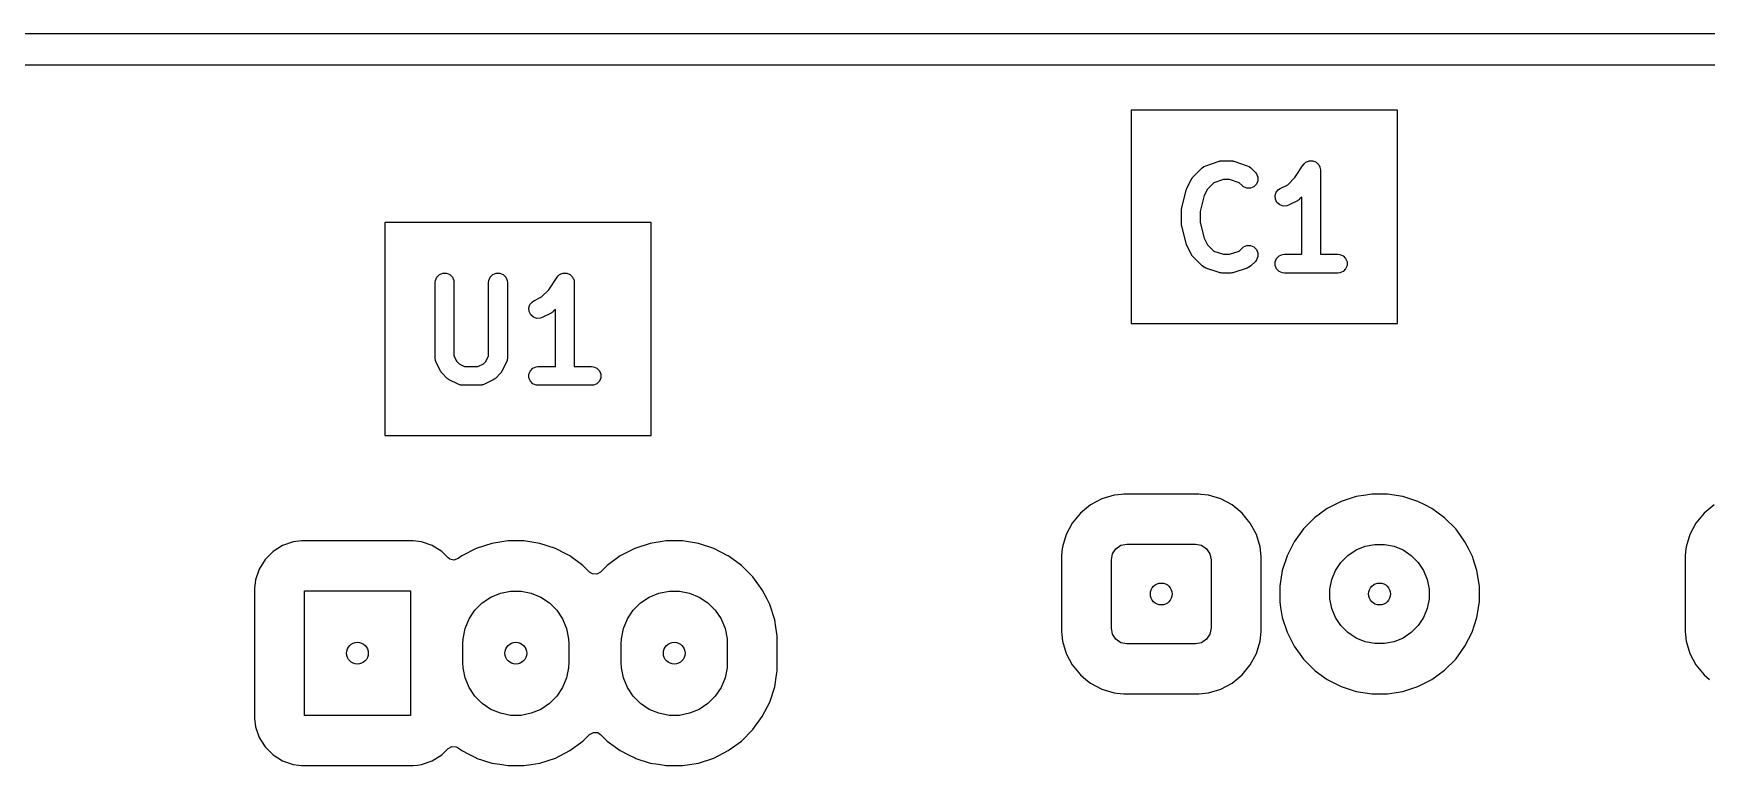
# Model space of a CAD drawing. Extents: x 20 to 124, y -124 to -20.
# Drawn here: x 37.77 to 64.59, y -31.74 to -20 of the extents above; entities that cross this region are included whole.
import ezdxf

# ---------------------------------------------------------------- set-up
doc = ezdxf.new("R2010")
doc.units = 0
doc.layers.add('BLACK', color=7, linetype='CONTINUOUS')
doc.layers.add('WHITE', color=7, linetype='CONTINUOUS')

msp = doc.modelspace()

# ---------------------------------------------------------------- linework, layer by layer
at = {"layer": 'BLACK', "linetype": 'CONTINUOUS'}
for p, q in [((20.6245, -20.5005), (123.3755, -20.5005)), ((59.634023, -21.232484), (55.363176, -21.232484)), ((55.363176, -21.232484), (55.363176, -24.648053)), ((59.634023, -24.648053), (59.634023, -21.232484)), ((56.358171, -22.299048), (56.501028, -22.156191)), ((56.501028, -22.156191), (56.523758, -22.137536)), ((56.523758, -22.137536), (56.528739, -22.135472)), ((56.528739, -22.135472), (56.532809, -22.131943)), ((56.532809, -22.131943), (56.55966, -22.119955)), ((56.55966, -22.119955), (56.773945, -22.048526)), ((56.773945, -22.048526), (56.788454, -22.045226)), ((56.788454, -22.045226), (56.792116, -22.04371)), ((56.792116, -22.04371), (56.797424, -22.043187)), ((56.797424, -22.043187), (56.802619, -22.042006)), ((56.802619, -22.042006), (56.806568, -22.042286)), ((56.806568, -22.042286), (56.82138, -22.040828)), ((56.82138, -22.040828), (56.964237, -22.040828)), ((56.964237, -22.040828), (56.979048, -22.042286)), ((56.979048, -22.042286), (56.982998, -22.042006)), ((56.982998, -22.042006), (56.988192, -22.043187)), ((56.988192, -22.043187), (56.993501, -22.04371)), ((56.993501, -22.04371), (56.997163, -22.045227)), ((56.997163, -22.045227), (57.011671, -22.048526)), ((57.011671, -22.048526), (57.225957, -22.119954)), ((57.225957, -22.119954), (57.252808, -22.131943)), ((57.252808, -22.131943), (57.256878, -22.135473)), ((57.256878, -22.135473), (57.261858, -22.137536)), ((57.261858, -22.137536), (57.284589, -22.156191)), ((57.284589, -22.156191), (57.356017, -22.227619)), ((57.356017, -22.227619), (57.374672, -22.250349)), ((57.374672, -22.250349), (57.397068, -22.304422)), ((57.990524, -22.309551), (58.125144, -22.107623)), ((58.125144, -22.107623), (58.12521, -22.107542)), ((58.12521, -22.107542), (58.125231, -22.107492)), ((58.125231, -22.107492), (58.125342, -22.10738)), ((58.125342, -22.10738), (58.143774, -22.084872)), ((58.143774, -22.084872), (58.156116, -22.076606)), ((58.156116, -22.076606), (58.166615, -22.066108)), ((58.166615, -22.066108), (58.180191, -22.060484)), ((58.180191, -22.060484), (58.192404, -22.052306)), ((58.192404, -22.052306), (58.206965, -22.049393)), ((58.206965, -22.049393), (58.220687, -22.04371)), ((58.220687, -22.04371), (58.235384, -22.04371)), ((58.235384, -22.04371), (58.249794, -22.040828)), ((58.249794, -22.040828), (58.264364, -22.04371)), ((58.264364, -22.04371), (58.279215, -22.04371)), ((58.279215, -22.04371), (58.292789, -22.049332)), ((58.292789, -22.049332), (58.307208, -22.052185)), ((58.307208, -22.052185), (58.319568, -22.060425)), ((58.319568, -22.060425), (58.333287, -22.066108)), ((58.333287, -22.066108), (58.343676, -22.076497)), ((58.343676, -22.076497), (58.355907, -22.084651)), ((58.355907, -22.084651), (58.364172, -22.096993)), ((58.364172, -22.096993), (58.374671, -22.107492)), ((58.374671, -22.107492), (58.380294, -22.121068)), ((58.380294, -22.121068), (58.388473, -22.133281)), ((58.388473, -22.133281), (58.391385, -22.147843)), ((58.391385, -22.147843), (58.397069, -22.161564)), ((58.397069, -22.161564), (58.39992, -22.190516)), ((58.39992, -22.190516), (58.399951, -22.19067)), ((58.399951, -22.19067), (58.39994, -22.190722)), ((58.39994, -22.190722), (58.399951, -22.190828)), ((58.399951, -22.190828), (58.399951, -23.540828)), ((56.175859, -22.797305), (56.247287, -22.511591)), ((56.247287, -22.511591), (56.248058, -22.509432)), ((56.248058, -22.509432), (56.248135, -22.508352)), ((56.248135, -22.508352), (56.252793, -22.496177)), ((56.252793, -22.496177), (56.25718, -22.4839)), ((56.25718, -22.4839), (56.257824, -22.483029)), ((56.257824, -22.483029), (56.258644, -22.480889)), ((56.258644, -22.480889), (56.330073, -22.338032)), ((56.330073, -22.338032), (56.338, -22.325438)), ((56.338, -22.325438), (56.339516, -22.321779)), ((56.339516, -22.321779), (56.342897, -22.317659)), ((56.342897, -22.317659), (56.345738, -22.313146)), ((56.345738, -22.313146), (56.348731, -22.310549)), ((56.348731, -22.310549), (56.358171, -22.299048)), ((56.587515, -22.493967), (56.534334, -22.600327)), ((56.688121, -22.393361), (56.587515, -22.493967)), ((56.845723, -22.340828), (56.688121, -22.393361)), ((56.939897, -22.340828), (56.845723, -22.340828)), ((57.097495, -22.393361), (56.939897, -22.340828)), ((57.143885, -22.439751), (57.097495, -22.393361)), ((57.166615, -22.458406), (57.143885, -22.439751)), ((57.220688, -22.480802), (57.166615, -22.458406)), ((57.279214, -22.480802), (57.220688, -22.480802)), ((57.333286, -22.458406), (57.279214, -22.480802)), ((57.374672, -22.41702), (57.333286, -22.458406)), ((57.397068, -22.362948), (57.374672, -22.41702)), ((57.397068, -22.304422), (57.397068, -22.362948)), ((57.691065, -22.545116), (57.729412, -22.500901)), ((57.729412, -22.500901), (57.754298, -22.485236)), ((57.754298, -22.485236), (57.875383, -22.424692)), ((57.875383, -22.424692), (57.990524, -22.309551)), ((56.175109, -22.802376), (56.175859, -22.797305)), ((56.534334, -22.600327), (56.47138, -22.852148)), ((57.672558, -22.600639), (57.691065, -22.545116)), ((57.676707, -22.659019), (57.672558, -22.600639)), ((57.702881, -22.711368), (57.676707, -22.659019)), ((57.747096, -22.749715), (57.702881, -22.711368)), ((57.802619, -22.768222), (57.747096, -22.749715)), ((57.860999, -22.764073), (57.802619, -22.768222)), ((57.888462, -22.753564), (57.860999, -22.764073)), ((58.031319, -22.682135), (57.888462, -22.753564)), ((58.043912, -22.674207), (58.031319, -22.682135)), ((58.047572, -22.672692), (58.043912, -22.674207)), ((58.051691, -22.66931), (58.047572, -22.672692)), ((58.056205, -22.66647), (58.051691, -22.66931)), ((58.058801, -22.663476), (58.056205, -22.66647)), ((58.070303, -22.654037), (58.058801, -22.663476)), ((58.099951, -22.624389), (58.070303, -22.654037)), ((58.099951, -23.540828), (58.099951, -22.624389)), ((47.669786, -23.032484), (43.399917, -23.032484)), ((43.399917, -23.032484), (43.399917, -26.448053)), ((47.669786, -24.648053), (47.669786, -23.032484)), ((56.17138, -22.833685), (56.171882, -22.828581)), ((56.17138, -23.047971), (56.17138, -22.833685)), ((56.171882, -23.053074), (56.17138, -23.047971)), ((56.171557, -22.826394), (56.173176, -22.815443)), ((56.171882, -22.828581), (56.171557, -22.826394)), ((56.171557, -23.055262), (56.171882, -23.053074)), ((56.173176, -23.066212), (56.171557, -23.055262)), ((56.173176, -22.815443), (56.174262, -22.804421)), ((56.174262, -23.077235), (56.173176, -23.066212)), ((56.174262, -22.804421), (56.175109, -22.802376)), ((56.47138, -22.852148), (56.47138, -23.029507)), ((56.47138, -23.029507), (56.534334, -23.281328)), ((56.175109, -23.079279), (56.174262, -23.077235)), ((56.175859, -23.084351), (56.175109, -23.079279)), ((56.247287, -23.370065), (56.175859, -23.084351)), ((56.534334, -23.281328), (56.587515, -23.387688)), ((56.248058, -23.372223), (56.247287, -23.370065)), ((56.248135, -23.373304), (56.248058, -23.372223)), ((56.252793, -23.385478), (56.248135, -23.373304)), ((56.25718, -23.397756), (56.252793, -23.385478)), ((56.257824, -23.398626), (56.25718, -23.397756)), ((56.258644, -23.400767), (56.257824, -23.398626)), ((56.330073, -23.543624), (56.258644, -23.400767)), ((56.338, -23.556217), (56.330073, -23.543624)), ((56.339516, -23.559877), (56.338, -23.556217)), ((56.342897, -23.563996), (56.339516, -23.559877)), ((56.345738, -23.56851), (56.342897, -23.563996)), ((56.348731, -23.571106), (56.345738, -23.56851)), ((56.358171, -23.582608), (56.348731, -23.571106)), ((56.501028, -23.725466), (56.358171, -23.582608)), ((56.587515, -23.387688), (56.68812, -23.488294)), ((56.68812, -23.488294), (56.845723, -23.540828)), ((56.845723, -23.540828), (56.939894, -23.540828)), ((56.939894, -23.540828), (57.097496, -23.488294)), ((57.097496, -23.488294), (57.143884, -23.441906)), ((57.143884, -23.441906), (57.166615, -23.423251)), ((57.166615, -23.423251), (57.220687, -23.400854)), ((57.220687, -23.400854), (57.279213, -23.400853)), ((57.279213, -23.400853), (57.333285, -23.42325)), ((57.333285, -23.42325), (57.374671, -23.464635)), ((57.374671, -23.464635), (57.397068, -23.518707)), ((57.397069, -23.577233), (57.374672, -23.631306)), ((57.397068, -23.518707), (57.397069, -23.577233)), ((57.69666, -23.607492), (57.738044, -23.566108)), ((57.738044, -23.566108), (57.792116, -23.54371)), ((57.792116, -23.54371), (57.82138, -23.540828)), ((57.82138, -23.540828), (58.099951, -23.540828)), ((58.399951, -23.540828), (58.678523, -23.540828)), ((58.678523, -23.540828), (58.707787, -23.54371)), ((58.707787, -23.54371), (58.761859, -23.566108)), ((58.761859, -23.566108), (58.803243, -23.607492)), ((44.232422, -23.907492), (44.273806, -23.866108)), ((44.273806, -23.866108), (44.327878, -23.84371)), ((44.327878, -23.84371), (44.386406, -23.84371)), ((44.386406, -23.84371), (44.440478, -23.866108)), ((44.440478, -23.866108), (44.481862, -23.907492)), ((45.089565, -23.907492), (45.130949, -23.866108)), ((45.130949, -23.866108), (45.185021, -23.84371)), ((45.185021, -23.84371), (45.243549, -23.84371)), ((45.243549, -23.84371), (45.297621, -23.866108)), ((45.297621, -23.866108), (45.339005, -23.907492)), ((46.191879, -23.876606), (46.202378, -23.866108)), ((46.202378, -23.866108), (46.215954, -23.860484)), ((46.215954, -23.860484), (46.228167, -23.852306)), ((46.228167, -23.852306), (46.242728, -23.849393)), ((46.242728, -23.849393), (46.25645, -23.84371)), ((46.25645, -23.84371), (46.271147, -23.84371)), ((46.271147, -23.84371), (46.285557, -23.840828)), ((46.285557, -23.840828), (46.300127, -23.84371)), ((46.300127, -23.84371), (46.314978, -23.84371)), ((46.314978, -23.84371), (46.328552, -23.849332)), ((46.328552, -23.849332), (46.342971, -23.852185)), ((46.342971, -23.852185), (46.355331, -23.860425)), ((46.355331, -23.860425), (46.36905, -23.866108)), ((46.36905, -23.866108), (46.379439, -23.876497)), ((56.523758, -23.744121), (56.501028, -23.725466)), ((56.528737, -23.746183), (56.523758, -23.744121)), ((56.532809, -23.749715), (56.528737, -23.746183)), ((56.55966, -23.761703), (56.532809, -23.749715)), ((56.773946, -23.833131), (56.55966, -23.761703)), ((56.788458, -23.83643), (56.773946, -23.833131)), ((56.792116, -23.837946), (56.788458, -23.83643)), ((56.797418, -23.838468), (56.792116, -23.837946)), ((56.80262, -23.839651), (56.797418, -23.838468)), ((56.806574, -23.839369), (56.80262, -23.839651)), ((56.82138, -23.840828), (56.806574, -23.839369)), ((56.964237, -23.840828), (56.82138, -23.840828)), ((56.979042, -23.839369), (56.964237, -23.840828)), ((56.982997, -23.839651), (56.979042, -23.839369)), ((56.988198, -23.838468), (56.982997, -23.839651)), ((56.993501, -23.837946), (56.988198, -23.838468)), ((56.997158, -23.83643), (56.993501, -23.837946)), ((57.011671, -23.833131), (56.997158, -23.83643)), ((57.225957, -23.761703), (57.011671, -23.833131)), ((57.252808, -23.749715), (57.225957, -23.761703)), ((57.256881, -23.746181), (57.252808, -23.749715)), ((57.261859, -23.74412), (57.256881, -23.746181)), ((57.28459, -23.725465), (57.261859, -23.74412)), ((57.356018, -23.654036), (57.28459, -23.725465)), ((57.374672, -23.631306), (57.356018, -23.654036)), ((57.674262, -23.661564), (57.69666, -23.607492)), ((57.674262, -23.720092), (57.674262, -23.661564)), ((57.69666, -23.774164), (57.674262, -23.720092)), ((57.738044, -23.815548), (57.69666, -23.774164)), ((57.792116, -23.837946), (57.738044, -23.815548)), ((57.82138, -23.840828), (57.792116, -23.837946)), ((58.678523, -23.840828), (57.82138, -23.840828)), ((58.707787, -23.837946), (58.678523, -23.840828)), ((58.761859, -23.815548), (58.707787, -23.837946)), ((58.803243, -23.774164), (58.761859, -23.815548)), ((58.803243, -23.607492), (58.825641, -23.661564)), ((58.825641, -23.720092), (58.803243, -23.774164)), ((58.825641, -23.661564), (58.825641, -23.720092)), ((44.207142, -23.990828), (44.210024, -23.961564)), ((44.207142, -25.205114), (44.207142, -23.990828)), ((44.210024, -23.961564), (44.232422, -23.907492)), ((44.481862, -23.907492), (44.50426, -23.961564)), ((44.50426, -23.961564), (44.507142, -23.990828)), ((44.507142, -23.990828), (44.507142, -25.169703)), ((45.064285, -23.990828), (45.067167, -23.961564)), ((45.064285, -25.169704), (45.064285, -23.990828)), ((45.067167, -23.961564), (45.089565, -23.907492)), ((45.339005, -23.907492), (45.361403, -23.961564)), ((45.361403, -23.961564), (45.364285, -23.990828)), ((45.364285, -23.990828), (45.364285, -25.205114)), ((45.911146, -24.224692), (46.026287, -24.109551)), ((46.026287, -24.109551), (46.160907, -23.907623)), ((46.160907, -23.907623), (46.160973, -23.907542)), ((46.160973, -23.907542), (46.160994, -23.907492)), ((46.160994, -23.907492), (46.161105, -23.90738)), ((46.161105, -23.90738), (46.179537, -23.884872)), ((46.179537, -23.884872), (46.191879, -23.876606)), ((46.379439, -23.876497), (46.39167, -23.884651)), ((46.39167, -23.884651), (46.399935, -23.896993)), ((46.399935, -23.896993), (46.410434, -23.907492)), ((46.410434, -23.907492), (46.416057, -23.921068)), ((46.416057, -23.921068), (46.424236, -23.933281)), ((46.424236, -23.933281), (46.427148, -23.947843)), ((46.427148, -23.947843), (46.432832, -23.961564)), ((46.432832, -23.961564), (46.435683, -23.990516)), ((46.435683, -23.990516), (46.435714, -23.99067)), ((46.435714, -23.99067), (46.435703, -23.990722)), ((46.435703, -23.990722), (46.435714, -23.990828)), ((46.435714, -23.990828), (46.435714, -25.340828)), ((45.708321, -24.400639), (45.726828, -24.345116)), ((45.71247, -24.459019), (45.708321, -24.400639)), ((45.726828, -24.345116), (45.765175, -24.300901)), ((45.765175, -24.300901), (45.790061, -24.285236)), ((45.790061, -24.285236), (45.911146, -24.224692)), ((45.738644, -24.511368), (45.71247, -24.459019)), ((45.782859, -24.549715), (45.738644, -24.511368)), ((45.838382, -24.568222), (45.782859, -24.549715)), ((45.896762, -24.564073), (45.838382, -24.568222)), ((45.924225, -24.553564), (45.896762, -24.564073)), ((46.067082, -24.482135), (45.924225, -24.553564)), ((46.079675, -24.474207), (46.067082, -24.482135)), ((46.083335, -24.472692), (46.079675, -24.474207)), ((46.087454, -24.46931), (46.083335, -24.472692)), ((46.091968, -24.46647), (46.087454, -24.46931)), ((46.094564, -24.463476), (46.091968, -24.46647)), ((46.106066, -24.454037), (46.094564, -24.463476)), ((46.135714, -24.424389), (46.106066, -24.454037)), ((46.135714, -25.340828), (46.135714, -24.424389)), ((47.669786, -26.448053), (47.669786, -24.648053)), ((55.363176, -24.648053), (59.634023, -24.648053)), ((44.210024, -25.234378), (44.207142, -25.205114)), ((44.507142, -25.169703), (44.551849, -25.259117)), ((45.019578, -25.259117), (45.064285, -25.169704)), ((45.364285, -25.205114), (45.361403, -25.234378)), ((44.212087, -25.239358), (44.210024, -25.234378)), ((44.212469, -25.244733), (44.212087, -25.239358)), ((44.222978, -25.272196), (44.212469, -25.244733)), ((44.294407, -25.415053), (44.222978, -25.272196)), ((44.302334, -25.427646), (44.294407, -25.415053)), ((44.30385, -25.431306), (44.302334, -25.427646)), ((44.307231, -25.435425), (44.30385, -25.431306)), ((44.310072, -25.439939), (44.307231, -25.435425)), ((44.313065, -25.442535), (44.310072, -25.439939)), ((44.322505, -25.454037), (44.313065, -25.442535)), ((44.393934, -25.525466), (44.322505, -25.454037)), ((44.551849, -25.259117), (44.588853, -25.296121)), ((44.588853, -25.296121), (44.678267, -25.340828)), ((44.678267, -25.340828), (44.893161, -25.340828)), ((44.893161, -25.340828), (44.982573, -25.296122)), ((44.982573, -25.296122), (45.019578, -25.259117)), ((45.248923, -25.454037), (45.177494, -25.525466)), ((45.258364, -25.442532), (45.248923, -25.454037)), ((45.261356, -25.439938), (45.258364, -25.442532)), ((45.264194, -25.435428), (45.261356, -25.439938)), ((45.267578, -25.431306), (45.264194, -25.435428)), ((45.269094, -25.427644), (45.267578, -25.431306)), ((45.277021, -25.415053), (45.269094, -25.427644)), ((45.348449, -25.272195), (45.277021, -25.415053)), ((45.358959, -25.244732), (45.348449, -25.272195)), ((45.35934, -25.239356), (45.358959, -25.244732)), ((45.361403, -25.234378), (45.35934, -25.239356)), ((45.710025, -25.461564), (45.732423, -25.407492)), ((45.710025, -25.520092), (45.710025, -25.461564)), ((45.732423, -25.407492), (45.773807, -25.366108)), ((45.773807, -25.366108), (45.827879, -25.34371)), ((45.827879, -25.34371), (45.857143, -25.340828)), ((45.857143, -25.340828), (46.135714, -25.340828)), ((46.435714, -25.340828), (46.714286, -25.340828)), ((46.714286, -25.340828), (46.74355, -25.34371)), ((46.74355, -25.34371), (46.797622, -25.366108)), ((46.797622, -25.366108), (46.839006, -25.407492)), ((46.839006, -25.407492), (46.861404, -25.461564)), ((46.861404, -25.461564), (46.861404, -25.520092)), ((44.405438, -25.534907), (44.393934, -25.525466)), ((44.408033, -25.537899), (44.405438, -25.534907)), ((44.412542, -25.540737), (44.408033, -25.537899)), ((44.416665, -25.544121), (44.412542, -25.540737)), ((44.420326, -25.545637), (44.416665, -25.544121)), ((44.432918, -25.553564), (44.420326, -25.545637)), ((44.575776, -25.624992), (44.432918, -25.553564)), ((44.603239, -25.635502), (44.575776, -25.624992)), ((44.608614, -25.635883), (44.603239, -25.635502)), ((44.613593, -25.637946), (44.608614, -25.635883)), ((44.642857, -25.640828), (44.613593, -25.637946)), ((44.928571, -25.640828), (44.642857, -25.640828)), ((44.957835, -25.637946), (44.928571, -25.640828)), ((44.962813, -25.635883), (44.957835, -25.637946)), ((44.968189, -25.635502), (44.962813, -25.635883)), ((44.995653, -25.624992), (44.968189, -25.635502)), ((45.13851, -25.553564), (44.995653, -25.624992)), ((45.151103, -25.545636), (45.13851, -25.553564)), ((45.154763, -25.544121), (45.151103, -25.545636)), ((45.158882, -25.540739), (45.154763, -25.544121)), ((45.163396, -25.537899), (45.158882, -25.540739)), ((45.165992, -25.534905), (45.163396, -25.537899)), ((45.177494, -25.525466), (45.165992, -25.534905)), ((45.732423, -25.574164), (45.710025, -25.520092)), ((45.773807, -25.615548), (45.732423, -25.574164)), ((45.827879, -25.637946), (45.773807, -25.615548)), ((45.857143, -25.640828), (45.827879, -25.637946)), ((46.714286, -25.640828), (45.857143, -25.640828)), ((46.74355, -25.637946), (46.714286, -25.640828)), ((46.797622, -25.615548), (46.74355, -25.637946)), ((46.839006, -25.574164), (46.797622, -25.615548)), ((46.861404, -25.520092), (46.839006, -25.574164)), ((43.399917, -26.448053), (47.669786, -26.448053)), ((54.710847, -27.559817), (54.550889, -27.691089)), ((54.710848, -27.559816), (54.710847, -27.559817)), ((54.71085, -27.559815), (54.710848, -27.559816)), ((54.814787, -27.504259), (54.71085, -27.559815)), ((54.893343, -27.462269), (54.814787, -27.504259)), ((55.091367, -27.402199), (54.893343, -27.462269)), ((55.207598, -27.390751), (55.091367, -27.402199)), ((55.245692, -27.387), (55.207598, -27.390751)), ((56.448908, -27.387), (55.245692, -27.387)), ((56.484105, -27.390466), (56.448908, -27.387)), ((56.603234, -27.402199), (56.484105, -27.390466)), ((56.603234, -27.4022), (56.603232, -27.402199)), ((56.603232, -27.402199), (56.603234, -27.402199)), ((56.801254, -27.462268), (56.603234, -27.4022)), ((56.98375, -27.559815), (56.801254, -27.462268)), ((56.983753, -27.559817), (56.98375, -27.559815)), ((57.14371, -27.691089), (56.983752, -27.559817)), ((56.983752, -27.559817), (56.983753, -27.559817)), ((58.508451, -27.618632), (58.30465, -27.766701)), ((58.732916, -27.50426), (58.508451, -27.618632)), ((58.972514, -27.42641), (58.732916, -27.50426)), ((59.125376, -27.402199), (58.972514, -27.42641)), ((59.221338, -27.387), (59.125376, -27.402199)), ((59.473262, -27.387), (59.221338, -27.387)), ((59.722079, -27.426409), (59.473262, -27.387)), ((59.722085, -27.42641), (59.722079, -27.426409)), ((59.961683, -27.50426), (59.722085, -27.42641)), ((60.070718, -27.559817), (59.961683, -27.50426)), ((60.186145, -27.61863), (60.070718, -27.559817)), ((60.186147, -27.618631), (60.186145, -27.61863)), ((60.186148, -27.618632), (60.186147, -27.618631)), ((60.389949, -27.766701), (60.186148, -27.618632)), ((64.710847, -27.559817), (64.550889, -27.691089)), ((54.419617, -27.851047), (54.322069, -28.033543)), ((54.550889, -27.691089), (54.419617, -27.851047)), ((57.205762, -27.766701), (57.14371, -27.691089)), ((57.274985, -27.85105), (57.205762, -27.766701)), ((57.372532, -28.033546), (57.274985, -27.85105)), ((58.304645, -27.766705), (58.126505, -27.944845)), ((58.30465, -27.766701), (58.304645, -27.766705)), ((60.389954, -27.766705), (60.389949, -27.766701)), ((60.568094, -27.944845), (60.389954, -27.766705)), ((64.419617, -27.851047), (64.322069, -28.033543)), ((64.550889, -27.691089), (64.419617, -27.851047)), ((41.930745, -28.152131), (41.760476, -28.211711)), ((41.93075, -28.15213), (41.930745, -28.152131)), ((42.065039, -28.137), (41.93075, -28.15213)), ((42.065046, -28.137), (42.065039, -28.137)), ((43.854954, -28.137), (42.065046, -28.137)), ((43.85496, -28.137), (43.854954, -28.137)), ((43.989249, -28.15213), (43.85496, -28.137)), ((43.989254, -28.152131), (43.989249, -28.15213)), ((44.159523, -28.211711), (43.989254, -28.152131)), ((45.370098, -28.137), (45.113506, -28.17764)), ((45.370103, -28.137), (45.370098, -28.137)), ((45.629897, -28.137), (45.370103, -28.137)), ((45.629902, -28.137), (45.629897, -28.137)), ((45.886493, -28.17764), (45.629902, -28.137)), ((47.910098, -28.137), (47.653506, -28.17764)), ((47.910103, -28.137), (47.910098, -28.137)), ((48.169897, -28.137), (47.910103, -28.137)), ((48.169902, -28.137), (48.169897, -28.137)), ((48.426493, -28.17764), (48.169902, -28.137)), ((54.322069, -28.033543), (54.261999, -28.231567)), ((57.4326, -28.231566), (57.372532, -28.033546)), ((57.978432, -28.148651), (57.86406, -28.373116)), ((58.126501, -27.94485), (57.978432, -28.148651)), ((58.126505, -27.944845), (58.126501, -27.94485)), ((60.568098, -27.94485), (60.568094, -27.944845)), ((60.632539, -28.033546), (60.568098, -27.94485)), ((60.71617, -28.148655), (60.632539, -28.033546)), ((60.771844, -28.257921), (60.71617, -28.148655)), ((64.322069, -28.033543), (64.261999, -28.231567)), ((41.607737, -28.307684), (41.480184, -28.435237)), ((41.760476, -28.211711), (41.607737, -28.307684)), ((44.312262, -28.307684), (44.159523, -28.211711)), ((44.412654, -28.408076), (44.312262, -28.307684)), ((44.439359, -28.428367), (44.412654, -28.408076)), ((44.507413, -28.444193), (44.439359, -28.428367)), ((44.573219, -28.420714), (44.507413, -28.444193)), ((44.634946, -28.375867), (44.573219, -28.420714)), ((44.866423, -28.257922), (44.634946, -28.375867)), ((45.113506, -28.17764), (44.866423, -28.257922)), ((46.133576, -28.257922), (45.886493, -28.17764)), ((46.292764, -28.339034), (46.133576, -28.257922)), ((46.365051, -28.375866), (46.292764, -28.339034)), ((46.365053, -28.375867), (46.365051, -28.375866)), ((46.365054, -28.375868), (46.365053, -28.375867)), ((46.575225, -28.528566), (46.365054, -28.375868)), ((47.174945, -28.375868), (46.964774, -28.528566)), ((47.406423, -28.257922), (47.174945, -28.375868)), ((47.653506, -28.17764), (47.406423, -28.257922)), ((48.673576, -28.257922), (48.426493, -28.17764)), ((48.899654, -28.373116), (48.673576, -28.257922)), ((48.905051, -28.375866), (48.899654, -28.373116)), ((48.918851, -28.385892), (48.905051, -28.375866)), ((49.115229, -28.528569), (48.918851, -28.385892)), ((54.254503, -28.307684), (54.2468, -28.385892)), ((54.2468, -28.385892), (54.2468, -29.589108)), ((54.261999, -28.231567), (54.254503, -28.307684)), ((55.0473, -28.4375), (55.06633, -28.341829)), ((55.06633, -28.341829), (55.120523, -28.260723)), ((55.120523, -28.260723), (55.201629, -28.20653)), ((55.201629, -28.20653), (55.2973, -28.1875)), ((55.2973, -28.1875), (56.3973, -28.1875)), ((56.3973, -28.1875), (56.492971, -28.20653)), ((56.492971, -28.20653), (56.574077, -28.260723)), ((56.574077, -28.260723), (56.62827, -28.341829)), ((56.62827, -28.341829), (56.6473, -28.4375)), ((57.4478, -28.385892), (57.4326, -28.231566)), ((57.4478, -28.861538), (57.4478, -28.385892)), ((57.86406, -28.373116), (57.78621, -28.612714)), ((58.728892, -28.479985), (58.839785, -28.369092)), ((58.839785, -28.369092), (58.970183, -28.281963)), ((58.970183, -28.281963), (59.115072, -28.221948)), ((59.115072, -28.221948), (59.268886, -28.191352)), ((59.268886, -28.191352), (59.425714, -28.191352)), ((59.425714, -28.191352), (59.579528, -28.221948)), ((59.579528, -28.221948), (59.724417, -28.281963)), ((59.724417, -28.281963), (59.854815, -28.369092)), ((59.854815, -28.369092), (59.965708, -28.479985)), ((60.830539, -28.373116), (60.771844, -28.257921)), ((60.830539, -28.373118), (60.830539, -28.373116)), ((60.830541, -28.373121), (60.830539, -28.373118)), ((60.83469, -28.385892), (60.830541, -28.373121)), ((60.840813, -28.404737), (60.83469, -28.385892)), ((60.846152, -28.421166), (60.840813, -28.404737)), ((60.908389, -28.61271), (60.846152, -28.421166)), ((64.254503, -28.307684), (64.2468, -28.385892)), ((64.2468, -28.385892), (64.2468, -29.589108)), ((64.261999, -28.231567), (64.254503, -28.307684)), ((41.384211, -28.587976), (41.324631, -28.758245)), ((41.480184, -28.435237), (41.384211, -28.587976)), ((46.575231, -28.528571), (46.575225, -28.528566)), ((46.682319, -28.635659), (46.575231, -28.528571)), ((46.726666, -28.66416), (46.682319, -28.635659)), ((46.796358, -28.669144), (46.726666, -28.66416)), ((46.857681, -28.635659), (46.796358, -28.669144)), ((46.964768, -28.528571), (46.857681, -28.635659)), ((46.964774, -28.528566), (46.964768, -28.528571)), ((49.298931, -28.712271), (49.115229, -28.528569)), ((55.0473, -29.5375), (55.0473, -28.4375)), ((56.6473, -28.4375), (56.6473, -29.5375)), ((57.78621, -28.612715), (57.7468, -28.861538)), ((57.78621, -28.612714), (57.78621, -28.612715)), ((58.581748, -28.755272), (58.641763, -28.610383)), ((58.641763, -28.610383), (58.728892, -28.479985)), ((59.965708, -28.479985), (60.052837, -28.610383)), ((60.052837, -28.610383), (60.112852, -28.755272)), ((60.908389, -28.612711), (60.908389, -28.61271)), ((60.90839, -28.612715), (60.908389, -28.612711)), ((60.9478, -28.861538), (60.90839, -28.612715)), ((41.32463, -28.75825), (41.3095, -28.892539)), ((41.3095, -28.892539), (41.3095, -30.98246)), ((41.324631, -28.758245), (41.32463, -28.75825)), ((42.11, -30.9375), (42.11, -28.9375)), ((42.11, -28.9375), (43.81, -28.9375)), ((43.81, -28.9375), (43.81, -30.9375)), ((45.253258, -28.974101), (45.416685, -28.941593)), ((45.416685, -28.941593), (45.583315, -28.941593)), ((45.583315, -28.941593), (45.746742, -28.974101)), ((47.793258, -28.974101), (47.956685, -28.941593)), ((47.956685, -28.941593), (48.123315, -28.941593)), ((48.123315, -28.941593), (48.286742, -28.974101)), ((49.451634, -28.922449), (49.298931, -28.712271)), ((49.526787, -29.069945), (49.451634, -28.922449)), ((57.4478, -29.589108), (57.4478, -28.861538)), ((57.7468, -28.861538), (57.7468, -29.113462)), ((58.551152, -28.909086), (58.581748, -28.755272)), ((58.551152, -29.065914), (58.551152, -28.909086)), ((60.112852, -28.755272), (60.143448, -28.909086)), ((60.143448, -28.909086), (60.143448, -29.065914)), ((60.9478, -29.113462), (60.9478, -28.861538)), ((44.842941, -29.248266), (44.960766, -29.130441)), ((44.960766, -29.130441), (45.099313, -29.037867)), ((45.099313, -29.037867), (45.253258, -28.974101)), ((45.746742, -28.974101), (45.900687, -29.037867)), ((45.900687, -29.037867), (46.039234, -29.130441)), ((46.039234, -29.130441), (46.157059, -29.248266)), ((47.382941, -29.248266), (47.500766, -29.130441)), ((47.500766, -29.130441), (47.639313, -29.037867)), ((47.639313, -29.037867), (47.793258, -28.974101)), ((48.286742, -28.974101), (48.440687, -29.037867)), ((48.440687, -29.037867), (48.579234, -29.130441)), ((48.579234, -29.130441), (48.697059, -29.248266)), ((49.569577, -29.153923), (49.526787, -29.069945)), ((49.569577, -29.153925), (49.569577, -29.153923)), ((49.569579, -29.153928), (49.569577, -29.153925)), ((49.64986, -29.401007), (49.569579, -29.153928)), ((57.7468, -29.113462), (57.761346, -29.2053)), ((57.761346, -29.2053), (57.78621, -29.362285)), ((58.581748, -29.219728), (58.551152, -29.065914)), ((58.641763, -29.364617), (58.581748, -29.219728)), ((60.112852, -29.219728), (60.052837, -29.364617)), ((60.143448, -29.065914), (60.112852, -29.219728)), ((60.90839, -29.362285), (60.9478, -29.113462)), ((44.686601, -29.540758), (44.750367, -29.386813)), ((44.750367, -29.386813), (44.842941, -29.248266)), ((46.157059, -29.248266), (46.249633, -29.386813)), ((46.249633, -29.386813), (46.313399, -29.540758)), ((47.226601, -29.540758), (47.290367, -29.386813)), ((47.290367, -29.386813), (47.382941, -29.248266)), ((48.697059, -29.248266), (48.789633, -29.386813)), ((48.789633, -29.386813), (48.853399, -29.540758)), ((49.668947, -29.521521), (49.64986, -29.401007)), ((57.78621, -29.362285), (57.86406, -29.601883)), ((58.728892, -29.495015), (58.641763, -29.364617)), ((58.839785, -29.605908), (58.728892, -29.495015)), ((59.965708, -29.495015), (59.854815, -29.605908)), ((60.052837, -29.364617), (59.965708, -29.495015)), ((60.830541, -29.601879), (60.90839, -29.362285)), ((44.65, -29.7875), (44.654093, -29.704185)), ((44.654093, -29.704185), (44.686601, -29.540758)), ((46.313399, -29.540758), (46.345907, -29.704185)), ((46.345907, -29.704185), (46.35, -29.7875)), ((47.19, -29.7875), (47.194093, -29.704185)), ((47.194093, -29.704185), (47.226601, -29.540758)), ((48.853399, -29.540758), (48.885907, -29.704185)), ((48.885907, -29.704185), (48.89, -29.7875)), ((49.6905, -29.657597), (49.668947, -29.521521)), ((49.6905, -30.217402), (49.6905, -29.657597)), ((54.2468, -29.589108), (54.251802, -29.639898)), ((54.251802, -29.639898), (54.261999, -29.743432)), ((54.261999, -29.743432), (54.262, -29.743434)), ((54.262, -29.743434), (54.322068, -29.941454)), ((55.06633, -29.633171), (55.0473, -29.5375)), ((55.120523, -29.714277), (55.06633, -29.633171)), ((55.201629, -29.76847), (55.120523, -29.714277)), ((55.2973, -29.7875), (55.201629, -29.76847)), ((56.492971, -29.76847), (56.3973, -29.7875)), ((56.574077, -29.714277), (56.492971, -29.76847)), ((56.62827, -29.633171), (56.574077, -29.714277)), ((56.6473, -29.5375), (56.62827, -29.633171)), ((57.372532, -29.941454), (57.4326, -29.743434)), ((57.4326, -29.743434), (57.4478, -29.589108)), ((57.86406, -29.601883), (57.978432, -29.826348)), ((58.970183, -29.693037), (58.839785, -29.605908)), ((59.115072, -29.753052), (58.970183, -29.693037)), ((59.268886, -29.783648), (59.115072, -29.753052)), ((59.579528, -29.753052), (59.425714, -29.783648)), ((59.724417, -29.693037), (59.579528, -29.753052)), ((59.854815, -29.605908), (59.724417, -29.693037)), ((60.71617, -29.826345), (60.830541, -29.601879)), ((64.2468, -29.589108), (64.251802, -29.639898)), ((64.251802, -29.639898), (64.261999, -29.743432)), ((64.261999, -29.743432), (64.262, -29.743434)), ((64.262, -29.743434), (64.322068, -29.941454)), ((44.65, -30.0875), (44.65, -29.7875)), ((46.35, -29.7875), (46.35, -30.0875)), ((47.19, -30.0875), (47.19, -29.7875)), ((48.89, -29.7875), (48.89, -30.0875)), ((54.322068, -29.941454), (54.419615, -30.12395)), ((56.3973, -29.7875), (55.2973, -29.7875)), ((57.274985, -30.12395), (57.372532, -29.941454)), ((57.978432, -29.826348), (58.126501, -30.030149)), ((58.126501, -30.030149), (58.126505, -30.030154)), ((58.126505, -30.030154), (58.304645, -30.208294)), ((59.425714, -29.783648), (59.268886, -29.783648)), ((60.389956, -30.208293), (60.568093, -30.030156)), ((60.568093, -30.030156), (60.71617, -29.826345)), ((64.322068, -29.941454), (64.419615, -30.12395)), ((44.654093, -30.170815), (44.65, -30.0875)), ((44.686601, -30.334242), (44.654093, -30.170815)), ((46.345907, -30.170815), (46.313399, -30.334242)), ((46.35, -30.0875), (46.345907, -30.170815)), ((47.194093, -30.170815), (47.19, -30.0875)), ((47.226601, -30.334242), (47.194093, -30.170815)), ((48.885907, -30.170815), (48.853399, -30.334242)), ((48.89, -30.0875), (48.885907, -30.170815)), ((49.64986, -30.473993), (49.679966, -30.28391)), ((49.679966, -30.28391), (49.6905, -30.217402)), ((54.419615, -30.12395), (54.419617, -30.123952)), ((54.419617, -30.123952), (54.550889, -30.28391)), ((54.550889, -30.28391), (54.63918, -30.356367)), ((56.98375, -30.415185), (57.14371, -30.28391)), ((57.14371, -30.28391), (57.274985, -30.12395)), ((58.304645, -30.208294), (58.30465, -30.208298)), ((58.30465, -30.208298), (58.317181, -30.217402)), ((58.317181, -30.217402), (58.508455, -30.35637)), ((60.186145, -30.35637), (60.389956, -30.208293)), ((64.419615, -30.12395), (64.419617, -30.123952)), ((64.419617, -30.123952), (64.550889, -30.28391)), ((64.550889, -30.28391), (64.63918, -30.356367)), ((44.750367, -30.488187), (44.686601, -30.334242)), ((44.842941, -30.626734), (44.750367, -30.488187)), ((46.249633, -30.488187), (46.157059, -30.626734)), ((46.313399, -30.334242), (46.249633, -30.488187)), ((47.290367, -30.488187), (47.226601, -30.334242)), ((47.382941, -30.626734), (47.290367, -30.488187)), ((48.789633, -30.488187), (48.697059, -30.626734)), ((48.853399, -30.334242), (48.789633, -30.488187)), ((49.569579, -30.721072), (49.64986, -30.473993)), ((54.63918, -30.356367), (54.71085, -30.415185)), ((54.71085, -30.415185), (54.893346, -30.512732)), ((54.893346, -30.512732), (55.091366, -30.5728)), ((55.091366, -30.5728), (55.091365, -30.5728)), ((55.091365, -30.5728), (55.129947, -30.5766)), ((55.129947, -30.5766), (55.245692, -30.588)), ((56.448908, -30.588), (56.603234, -30.5728)), ((56.603234, -30.5728), (56.801254, -30.512732)), ((56.801254, -30.512732), (56.98375, -30.415185)), ((58.508455, -30.35637), (58.623886, -30.415185)), ((58.623886, -30.415185), (58.732916, -30.470739)), ((58.732916, -30.470739), (58.732918, -30.470739)), ((58.732918, -30.470739), (58.732921, -30.470741)), ((58.732921, -30.470741), (58.972515, -30.54859)), ((58.972515, -30.54859), (59.221338, -30.588)), ((59.473262, -30.588), (59.722085, -30.54859)), ((59.722085, -30.54859), (59.961679, -30.470741)), ((59.961679, -30.470741), (60.186145, -30.35637)), ((44.960766, -30.744559), (44.842941, -30.626734)), ((45.099313, -30.837133), (44.960766, -30.744559)), ((45.253258, -30.900899), (45.099313, -30.837133)), ((45.900687, -30.837133), (45.746742, -30.900899)), ((46.039234, -30.744559), (45.900687, -30.837133)), ((46.157059, -30.626734), (46.039234, -30.744559)), ((47.500766, -30.744559), (47.382941, -30.626734)), ((47.639313, -30.837133), (47.500766, -30.744559)), ((47.793258, -30.900899), (47.639313, -30.837133)), ((48.440687, -30.837133), (48.286742, -30.900899)), ((48.579234, -30.744559), (48.440687, -30.837133)), ((48.697059, -30.626734), (48.579234, -30.744559)), ((49.451634, -30.952551), (49.569579, -30.721072)), ((55.245692, -30.588), (55.245695, -30.588)), ((55.245695, -30.588), (56.448905, -30.588)), ((56.448905, -30.588), (56.448908, -30.588)), ((59.221338, -30.588), (59.221339, -30.588)), ((59.221339, -30.588), (59.473261, -30.588)), ((59.473261, -30.588), (59.473262, -30.588)), ((41.3095, -30.98246), (41.32463, -31.116749)), ((43.81, -30.9375), (42.11, -30.9375)), ((45.416685, -30.933407), (45.253258, -30.900899)), ((45.583315, -30.933407), (45.416685, -30.933407)), ((45.746742, -30.900899), (45.583315, -30.933407)), ((47.956685, -30.933407), (47.793258, -30.900899)), ((48.123315, -30.933407), (47.956685, -30.933407)), ((48.286742, -30.900899), (48.123315, -30.933407)), ((49.298931, -31.162729), (49.451634, -30.952551)), ((41.32463, -31.116749), (41.324631, -31.116754)), ((41.324631, -31.116754), (41.384211, -31.287023)), ((41.384211, -31.287023), (41.421538, -31.346428)), ((41.421538, -31.346428), (41.480184, -31.439762)), ((46.365051, -31.499134), (46.575229, -31.346431)), ((46.575229, -31.346431), (46.682319, -31.239341)), ((46.682319, -31.239341), (46.743642, -31.205856)), ((46.743642, -31.205856), (46.813334, -31.21084)), ((46.813334, -31.21084), (46.857681, -31.239341)), ((46.857681, -31.239341), (46.964771, -31.346431)), ((46.964771, -31.346431), (47.174949, -31.499134)), ((48.905051, -31.499134), (49.115229, -31.346431)), ((49.115229, -31.346431), (49.298931, -31.162729)), ((41.480184, -31.439762), (41.607738, -31.567316)), ((41.607738, -31.567316), (41.760478, -31.663289)), ((44.159522, -31.663289), (44.312262, -31.567316)), ((44.312262, -31.567316), (44.412655, -31.466923)), ((44.412655, -31.466923), (44.473978, -31.433438)), ((44.473978, -31.433438), (44.54367, -31.438422)), ((44.54367, -31.438422), (44.573218, -31.454283)), ((44.573218, -31.454283), (44.634949, -31.499134)), ((44.634949, -31.499134), (44.744312, -31.554857)), ((44.744312, -31.554857), (44.866423, -31.617077)), ((44.866423, -31.617077), (44.866425, -31.617077)), ((44.866425, -31.617077), (44.866428, -31.617079)), ((44.866428, -31.617079), (45.113507, -31.69736)), ((45.886493, -31.69736), (46.133572, -31.617079)), ((46.133572, -31.617079), (46.365051, -31.499134)), ((47.174949, -31.499134), (47.308761, -31.567315)), ((47.308761, -31.567315), (47.406423, -31.617077)), ((47.406423, -31.617077), (47.406425, -31.617077)), ((47.406425, -31.617077), (47.406428, -31.617079)), ((47.406428, -31.617079), (47.653507, -31.69736)), ((48.426493, -31.69736), (48.673572, -31.617079)), ((48.673572, -31.617079), (48.905051, -31.499134)), ((41.760478, -31.663289), (41.930745, -31.722868)), ((41.930745, -31.722868), (41.93075, -31.722869)), ((41.93075, -31.722869), (42.021246, -31.733065)), ((42.021246, -31.733065), (42.06504, -31.737999)), ((42.06504, -31.737999), (42.065043, -31.738)), ((42.065043, -31.738), (42.065046, -31.738)), ((42.065046, -31.738), (43.854957, -31.738)), ((43.854957, -31.738), (43.854958, -31.737999)), ((43.854958, -31.737999), (43.922104, -31.730434)), ((43.922104, -31.730434), (43.989249, -31.722869)), ((43.989249, -31.722869), (43.989252, -31.722868)), ((43.989252, -31.722868), (43.989255, -31.722868)), ((43.989255, -31.722868), (44.159522, -31.663289)), ((45.113507, -31.69736), (45.245706, -31.718297)), ((45.245706, -31.718297), (45.370098, -31.738)), ((45.370098, -31.738), (45.370103, -31.738)), ((45.370103, -31.738), (45.629902, -31.738)), ((45.629902, -31.738), (45.743298, -31.720039)), ((45.743298, -31.720039), (45.886493, -31.69736)), ((47.653507, -31.69736), (47.785706, -31.718297)), ((47.785706, -31.718297), (47.910098, -31.738)), ((47.910098, -31.738), (47.910103, -31.738)), ((47.910103, -31.738), (48.169902, -31.738)), ((48.169902, -31.738), (48.283298, -31.720039)), ((48.283298, -31.720039), (48.426493, -31.69736))]:
    msp.add_line(p, q, dxfattribs=at)
at = {"layer": 'BLACK'}
for centre in [(55.8473, -28.9875), (59.3473, -28.9875), (42.96, -29.9375), (45.5, -29.9375), (48.04, -29.9375)]:
    msp.add_circle(centre, 0.175, dxfattribs=at)
at = {"layer": 'WHITE', "linetype": 'CONTINUOUS'}
msp.add_line((20, -20), (124, -20), dxfattribs=at)
at = {"layer": 'WHITE'}
for centre in [(55.8473, -28.9875), (59.3473, -28.9875), (42.96, -29.9375), (45.5, -29.9375), (48.04, -29.9375)]:
    msp.add_circle(centre, 0.175, dxfattribs=at)

doc.saveas('drawing.dxf')
